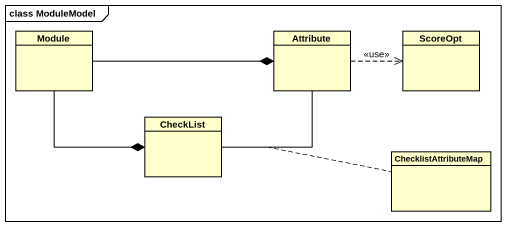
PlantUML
@startuml
mainframe class ModuleModel
hide circle
hide empty members
class Module
class Attribute
class ScoreOpt
class CheckList
class ChecklistAttributeMap
Module -right-* Attribute
Module --* CheckList
Attribute .right.> ScoreOpt : <<use>>
CheckList -up- Attribute
(CheckList, Attribute) .. ChecklistAttributeMap
@enduml
